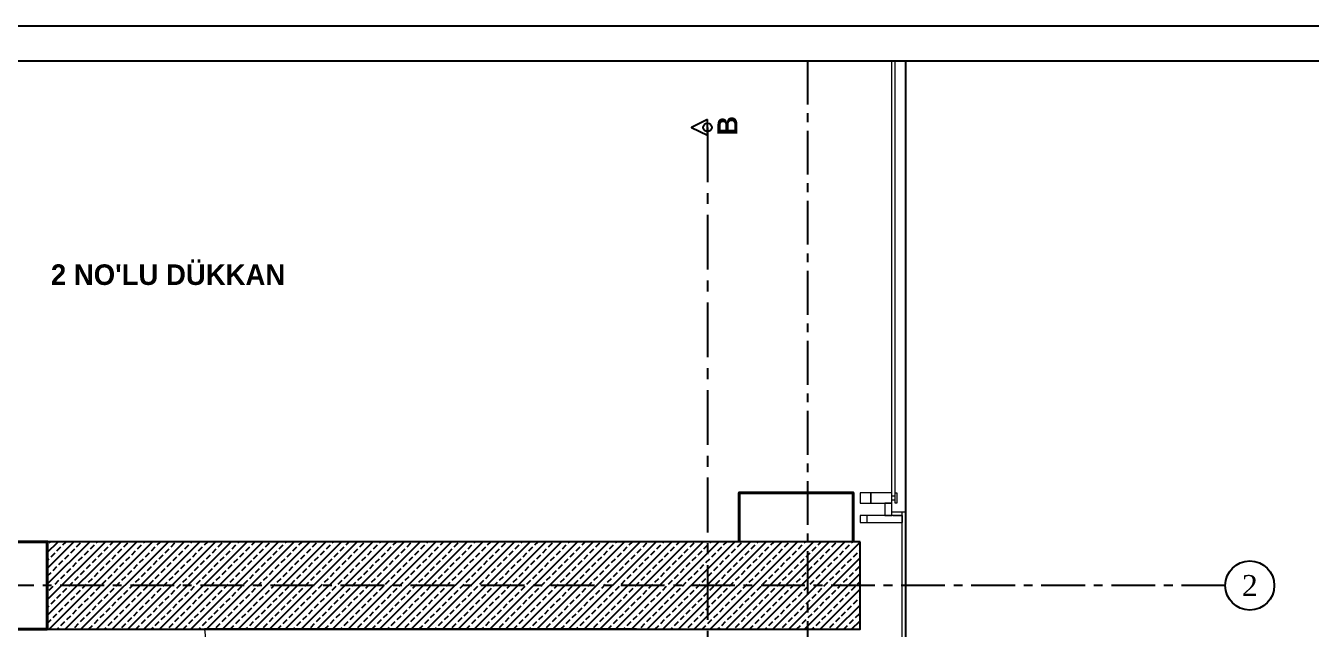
# Model space of a CAD drawing. Header units: millimetres. Extents: x 933584 to 974011, y 4545988 to 4553664.
# Drawn here: x 946792 to 947525, y 4552511 to 4552855 of the extents above; entities that cross this region are included whole.
import ezdxf
from ezdxf.enums import TextEntityAlignment as Align

# ---------------------------------------------------------------- set-up
doc = ezdxf.new("R2010")
doc.units = ezdxf.units.MM
doc.linetypes.add('CENTER', pattern=[2, 1.25, -0.25, 0.25, -0.25])
doc.linetypes.add('HIDDEN2', pattern=[4.7625, 3.175, -1.5875])
doc.layers.get('0').update_dxf_attribs({"color": 255})
for name, color, linetype in [('0-CSX-CXS_20', 14, 'CENTER'), ('0-DMS-50', 143, 'Continuous'), ('0-HSL-HTC_200', 1, 'Continuous'), ('0-LNS-SLN', 6, 'Continuous'), ('0-TXT-XBX_20', 3, 'Continuous'), ('2-SPS-RCN', 2, 'Continuous')]:
    doc.layers.add(name, color=color, linetype=linetype)
for name, color, linetype, lineweight in [('2-SPS-IBW', 5, 'Continuous', 40), ('3-OPN-WDR', 4, 'Continuous', 18), ('DOĞRAMA', 8, 'Continuous', 15), ('mimariKIRIS', 251, 'HIDDEN2', 0)]:
    doc.layers.add(name, color=color, linetype=linetype, lineweight=lineweight)
doc.styles.add('Century Gothic_B_3', font='GOTHICB.TTF', dxfattribs={"height": 4})
doc.styles.get("Standard").update_dxf_attribs({"font": 'times.ttf'})

# ---------------------------------------------------------------- blocks, each defined once
blk = doc.blocks.new('A$C252E1D81')
at = {"layer": 'DOĞRAMA', "color": 253, "true_color": 0xadadad}
for points in [[(6, 20), (0, 20), (0, 21), (6, 21)], [(0, 0), (6, 0), (6, 6), (0, 6)]]:
    blk.add_lwpolyline(points, close=True, dxfattribs=at)
blk.add_lwpolyline([(6, 6), (6, 18), (4, 18), (4, 20), (2, 20), (2, 18), (0, 18), (0, 6), (6, 6)], dxfattribs=at)
blk = doc.blocks.new('XVBZDVBZDVB')
at = {"layer": '3-OPN-WDR'}
for p, q in [((934681.85, 4554084.75), (934681.85, 4554335.4)), ((934683.85, 4554084.75), (934683.85, 4554335.4)), ((934683.85, 4554082.75), (934683.85, 4554084.75)), ((934687.85, 4554075.75), (934667.85, 4554075.75)), ((934681.85, 4554077.75), (934689.85, 4554077.75)), ((934682.4, 4554075.75), (934687.73, 4554075.75)), ((934687.85, 4553993.75), (934687.85, 4554077.75)), ((934689.85, 4553993.75), (934689.85, 4554077.75)), ((934667.85, 4554071.75), (934687.85, 4554071.75))]:
    blk.add_line(p, q, dxfattribs=at)
for points in [[(934681.85, 4554082.75), (934677.85, 4554082.75), (934677.85, 4554075.75), (934681.85, 4554075.75)], [(934667.85, 4554075.75), (934663.85, 4554075.75), (934663.85, 4554071.75), (934667.85, 4554071.75)], [(934687.73, 4554075.75), (934687.85, 4554075.75), (934687.85, 4554071.75), (934687.73, 4554071.75)]]:
    blk.add_lwpolyline(points, close=True, dxfattribs=at)
at = {"layer": '3-OPN-WDR', "rotation": 270}
blk.add_blockref('A$C252E1D81', (934663.85, 4554088.75), dxfattribs=at)
blk = doc.blocks.new('aksno_20')
at = {"layer": '0-TXT-XBX_20'}
blk.add_circle((0, 0), 7, dxfattribs=at)
blk.add_attdef('AKSNO', text='', height=6).set_placement((0, 0), align=Align.MIDDLE_CENTER)
blk = doc.blocks.new('ZVBXZDVB')
at = {"layer": '0-CSX-CXS_20', "ltscale": 20}
blk.add_line((934876.25, 4552535.75), (933721.5, 4552535.75), dxfattribs=at)
blk.add_lwpolyline([(934637.85, 4552835.4), (934637.85, 4551518.59)], dxfattribs=at)
at = {"layer": '0-TXT-XBX_20'}
ref = blk.add_blockref('aksno_20', (934890.25, 4552535.75), dxfattribs=dict(at, xscale=2, yscale=2, zscale=2))
ref.add_attrib('AKSNO', '2', dxfattribs={"color": 7, "height": 12}).set_placement((934890.25, 4552535.75), align=Align.MIDDLE_CENTER)
blk = doc.blocks.new('xcvxcbv')
at = {"layer": '2-SPS-IBW'}
blk.add_lwpolyline([(934663.85, 4551223.49), (934663.85, 4551251.49), (934598.85, 4551251.49), (934598.85, 4551223.49)], dxfattribs=at)
blk.add_lwpolyline([(934203.85, 4551173.49), (934001.85, 4551173.49), (934001.85, 4551223.49), (934203.85, 4551223.49)], close=True, dxfattribs=at)
blk = doc.blocks.new('vbxcb')
at = {"layer": 'mimariKIRIS', "ltscale": 5}
for points in [[(942546.16, 4549951.91), (942747.49, 4549951.91)], [(942546.16, 4549901.91), (942747.49, 4549901.91)], [(942835.91, 4549901.91), (942876.99, 4549538.97), (943141.16, 4549441.35)]]:
    blk.add_lwpolyline(points, dxfattribs=at)
blk = doc.blocks.new('fdvd-flatten-1')
at = {"layer": '2-SPS-RCN'}
blk.add_lwpolyline([(934667.85, 4551223.49), (934203.85, 4551223.49), (934203.85, 4551173.49), (934667.85, 4551173.49)], close=True, dxfattribs=at)
blk = doc.blocks.new('CXVBXCBXCB')
blk.add_lwpolyline([(936604.05, 4552639.81), (936594.96, 4552635.39), (936604.05, 4552630.96), (936604.05, 4552639.81)])
at = {"linetype": 'CENTER', "ltscale": 25}
blk.add_lwpolyline([(936604.05, 4552635.39), (936604.05, 4551251.6)], dxfattribs=at)
blk.add_circle((936604.05, 4552635.39), 2.41)
at = {"linetype": 'CENTER', "ltscale": 10, "insert": (936609.76, 4553261.17), "char_height": 11.3933, "width": 630.3395, "attachment_point": 3, "rotation": 90, "line_spacing_factor": 0.984502, "style": 'Century Gothic_B_3'}
blk.add_mtext('\\pxql;{\\fFranklin Gothic Book|b1|i0|c162|p34;B}', dxfattribs=at)

msp = doc.modelspace()

# ---------------------------------------------------------------- hatches: boundary and pattern name
at = {"layer": '0-HSL-HTC_200'}
h = msp.add_hatch(dxfattribs=at)
h.set_pattern_fill('ANSI33', color=256)
h.set_pattern_definition([(45, (942801.9395, 4554793.885), (-4.490128, 4.490128), []), (45, (942806.4297, 4554793.885), (-4.490128, 4.490128), [3.175, -1.5875])])
h.paths.add_polyline_path([(947267.85, 4552560.75), (946803.85, 4552560.75), (946803.85, 4552510.75), (947267.85, 4552510.75)])

# ---------------------------------------------------------------- linework, layer by layer
at = {"color": 0}
for points in [[(946301.5, 4552855.4), (948401.5, 4552855.4), (948401.5, 4551355.4), (946301.5, 4551355.4)], [(946321.5, 4552835.4), (948381.5, 4552835.4), (948381.5, 4551375.4), (946321.5, 4551375.4)]]:
    msp.add_lwpolyline(points, close=True, dxfattribs=at)
at = {"layer": '0-DMS-50'}
msp.add_lwpolyline([(947140.16, 4552510.75), (946893.59, 4552510.75)], dxfattribs=at)
at = {"layer": '0-HSL-HTC_200', "color": 8}
msp.add_lwpolyline([(947773.84, 4552835.4), (947773.84, 4551375.4), (946414.32, 4551375.4), (947046.51, 4551776.16), (947293.85, 4551684.96), (947293.85, 4552835.4), (947773.84, 4552835.4)], close=True, dxfattribs=at)

# ---------------------------------------------------------------- block references
for name, p in [('XVBZDVBZDVB', (12604, -1500)), ('CXVBXCBXCB', (10576.62, 161.96)), ('xcvxcbv', (12600, 1337.26)), ('fdvd-flatten-1', (12600, 1337.26)), ('vbxcb', (4057.69, 2608.84))]:
    msp.add_blockref(name, p)
at = {"layer": '0-LNS-SLN'}
msp.add_blockref('ZVBXZDVB', (12600, 0), dxfattribs=at)

# ---------------------------------------------------------------- texts
at = {"layer": '0-TXT-XBX_20', "insert": (946805.91, 4552719.12), "char_height": 11.7458, "width": 457.6183, "attachment_point": 1, "line_spacing_factor": 0.984502, "style": 'Century Gothic_B_3'}
msp.add_mtext("\\pxql;{\\fFranklin Gothic Book|b1|i0|c162|p34;2 NO'LU DÜKKAN}", dxfattribs=at)

doc.saveas('drawing.dxf')
